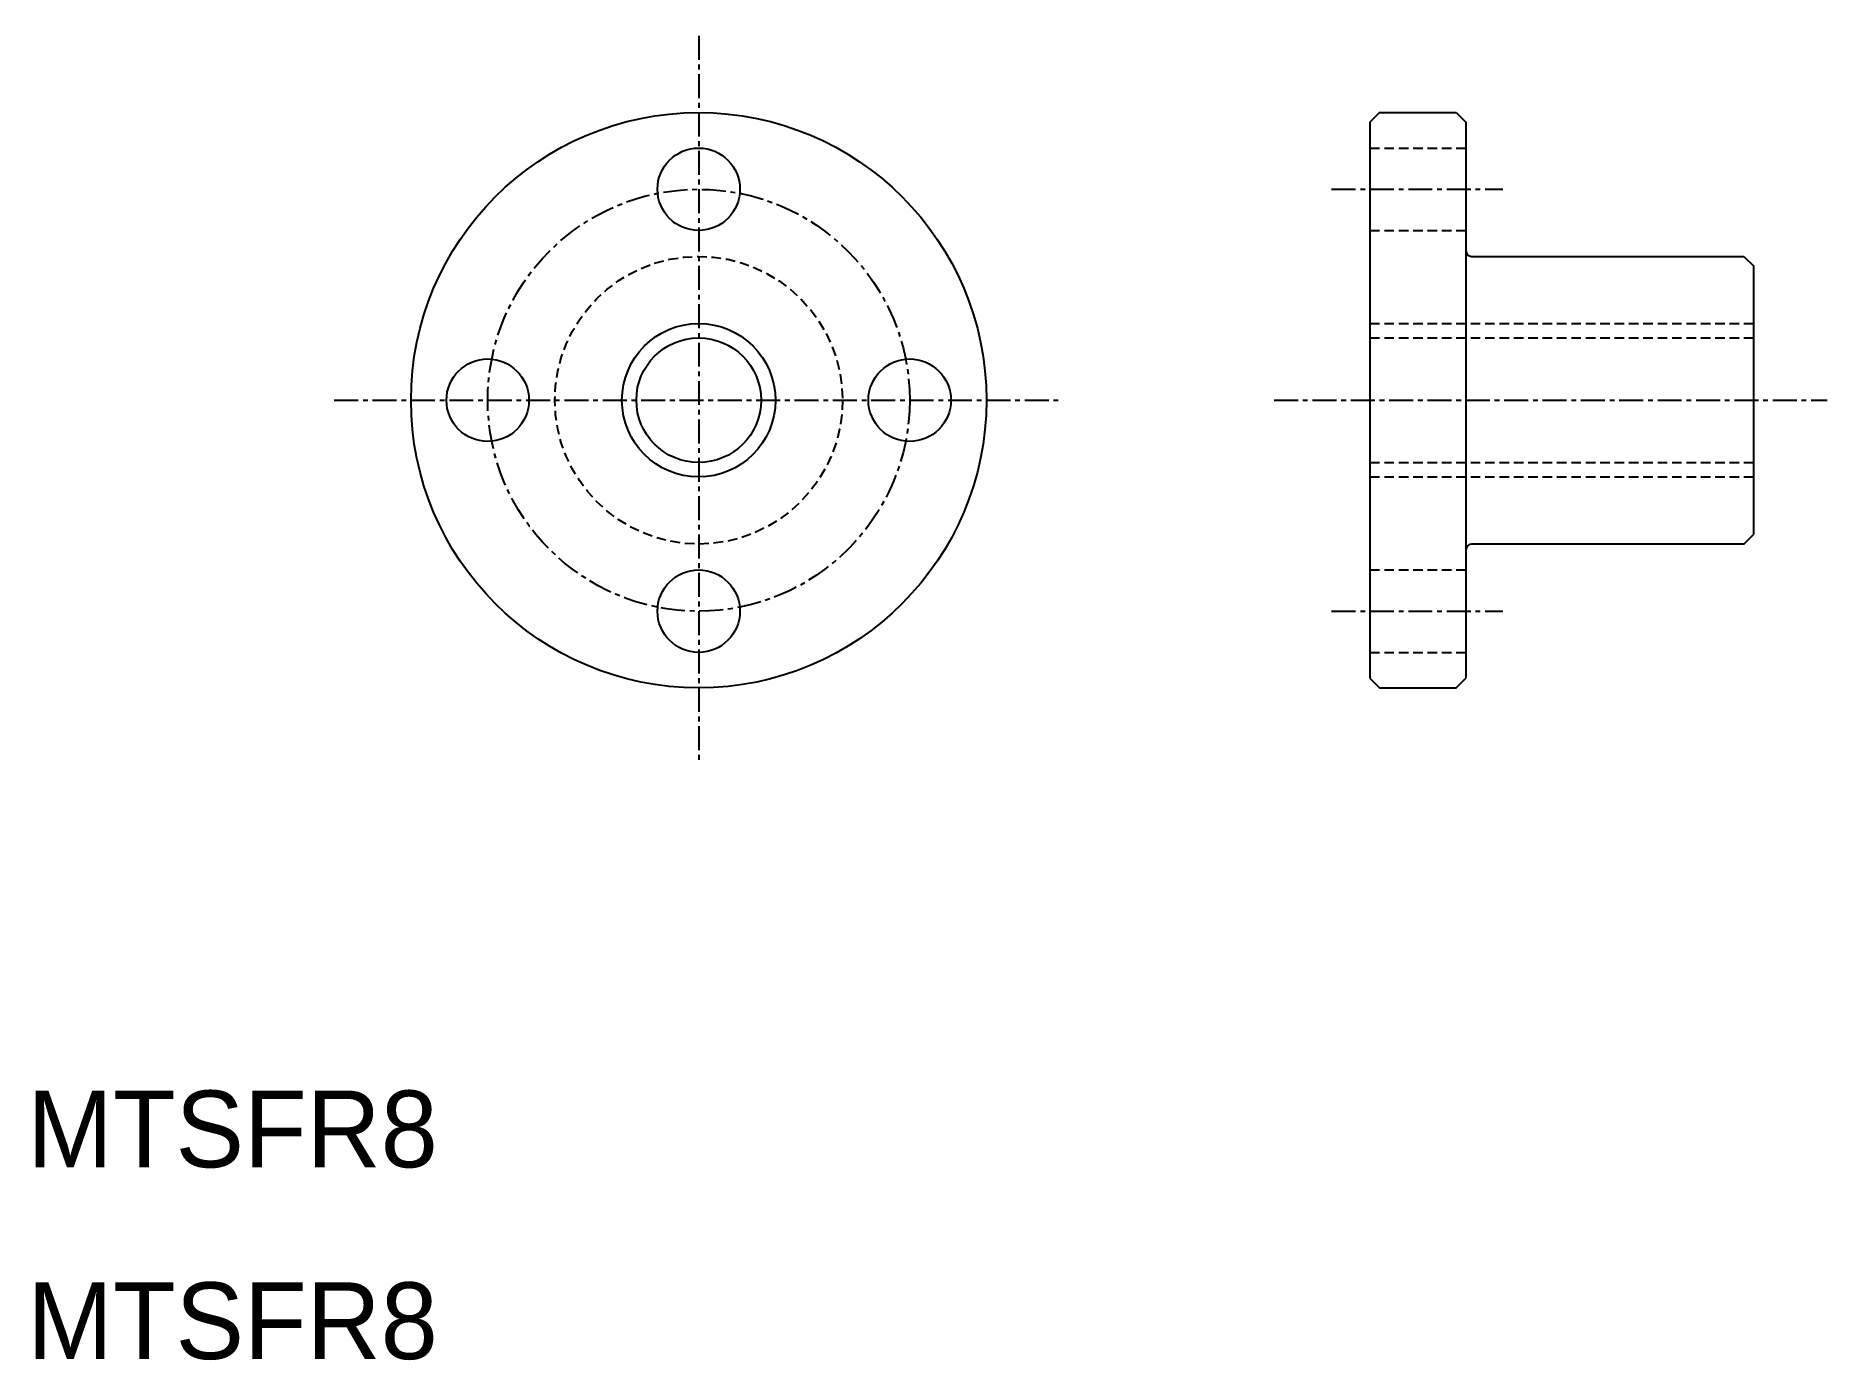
# Model space of a CAD drawing. Extents: x 10.4 to 103.8, y 9.9 to 79.
import ezdxf

# ---------------------------------------------------------------- set-up
doc = ezdxf.new("R2010")
doc.units = 0
doc.linetypes.add('CENTER', pattern=[2, 1.25, -0.25, 0.25, -0.25])
doc.linetypes.add('DASHED', pattern=[0.75, 0.5, -0.25])
doc.layers.get('0').update_dxf_attribs({"linetype": 'CONTINUOUS'})
doc.layers.add('CENTER', color=1, linetype='CENTER')

msp = doc.modelspace()

# ---------------------------------------------------------------- linework, layer by layer
at = {"color": 7, "linetype": 'CONTINUOUS'}
for p, q in [((80.5, 75), (80, 74.5)), ((80.5, 75), (84.5, 75)), ((84.5, 75), (85, 74.5)), ((80, 74.5), (80, 45.5)), ((85, 74.5), (85, 45.5)), ((85.3, 67.5), (99.5, 67.5)), ((99.5, 67.5), (100, 67)), ((100, 67), (100, 53)), ((99.5, 52.5), (85.3, 52.5)), ((99.5, 52.5), (100, 53)), ((80, 45.5), (80.5, 45)), ((80.5, 45), (84.5, 45)), ((84.5, 45), (85, 45.5))]:
    msp.add_line(p, q, dxfattribs=at)
at = {"color": 3, "linetype": 'DASHED'}
for p, q in [((80, 73.15), (85, 73.15)), ((80, 68.85), (85, 68.85)), ((80, 64), (100, 64)), ((80, 63.25), (100, 63.25)), ((80, 56.75), (100, 56.75)), ((80, 56), (100, 56)), ((80, 51.15), (85, 51.15)), ((80, 46.85), (85, 46.85))]:
    msp.add_line(p, q, dxfattribs=at)
at = {"color": 7, "linetype": 'CONTINUOUS'}
for centre, radius in [((45, 60), 15), ((45, 71), 2.15), ((45, 60), 3.25), ((34, 60), 2.15), ((56, 60), 2.15), ((45, 49), 2.15)]:
    msp.add_circle(centre, radius, dxfattribs=at)
at = {"color": 3, "linetype": 'DASHED'}
msp.add_circle((45, 60), 7.5, dxfattribs=at)
at = {"color": 3, "linetype": 'CONTINUOUS'}
msp.add_circle((45, 60), 4, dxfattribs=at)
at = {"color": 7, "linetype": 'CONTINUOUS'}
for centre, start, end in [((85.3, 67.8), 180, 270), ((85.3, 52.2), 90, 180)]:
    msp.add_arc(centre, 0.3, start, end, dxfattribs=at)
at = {"layer": 'CENTER', "color": 1, "linetype": 'CENTER'}
for p, q in [((45, 79.001), (45, 40.999)), ((78, 71), (86.922, 71)), ((25.999, 60), (64.001, 60)), ((75, 60), (103.837, 60)), ((78, 49), (86.922, 49))]:
    msp.add_line(p, q, dxfattribs=at)
msp.add_circle((45, 60), 11, dxfattribs=at)

# ---------------------------------------------------------------- texts
at = {"color": 7, "linetype": 'CONTINUOUS'}
for p in [(10, 20), (10, 10)]:
    msp.add_text('MTSFR8', height=4, dxfattribs=at).set_placement(p)

doc.saveas('drawing.dxf')
